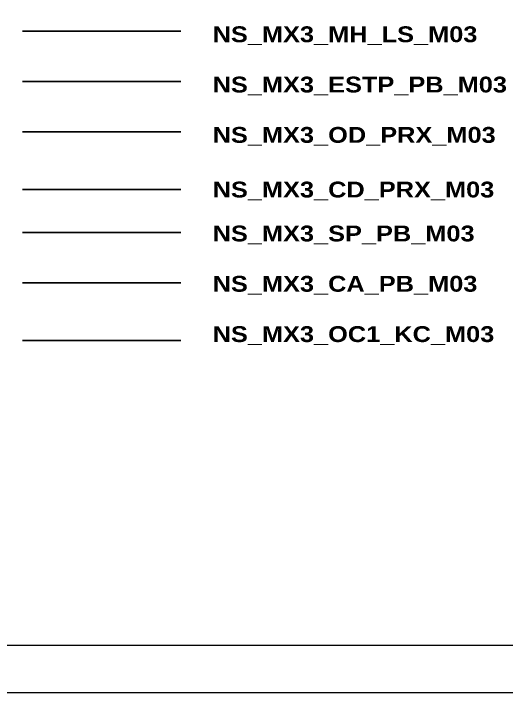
# Model space of a CAD drawing. Header units: centimetres. Extents: x 17259 to 54652, y 10858 to 53453.
# Drawn here: x 20335 to 21890, y 34618 to 36759 of the extents above; entities that cross this region are included whole.
import ezdxf
from ezdxf.enums import TextEntityAlignment as Align

# ---------------------------------------------------------------- set-up
doc = ezdxf.new("R2010")
doc.units = ezdxf.units.CM
doc.header["$MEASUREMENT"] = 0
doc.layers.add('Etiket-Line-L', color=7, linetype='Continuous')
doc.layers.add('EtIket-Line-S', color=2, linetype='Continuous')
doc.styles.add('Bold', font='ariblk.ttf', dxfattribs={"height": 25.4})

# ---------------------------------------------------------------- blocks, each defined once
blk = doc.blocks.new('x5 Out Line')
at = {"lineweight": 15}
blk.add_lwpolyline([(395.8, 9.65), (395.8, 277.06), (9.65, 277.06), (9.65, 9.65)], close=True, dxfattribs=at)
at = {"layer": 'EtIket-Line-S', "lineweight": 9, "ltscale": 0.5}
blk.add_lwpolyline([(0, 0), (405.45, 0), (405.45, 286.71), (0, 286.71)], close=True, dxfattribs=at)

msp = doc.modelspace()

# ---------------------------------------------------------------- linework, layer by layer
at = {"color": 146, "ltscale": 50, "true_color": 0x105689}
for p, q in [((20362.9, 36702.8), (20862.9, 36702.8)), ((20362.9, 36544.2), (20862.9, 36544.2)), ((20362.9, 36385.5), (20862.9, 36385.5)), ((20362.9, 36203.6), (20862.9, 36203.6)), ((20362.9, 36068.2), (20862.9, 36068.2)), ((20362.9, 35909.6), (20862.9, 35909.6)), ((20362.9, 35727.7), (20862.9, 35727.7))]:
    msp.add_line(p, q, dxfattribs=at)

# ---------------------------------------------------------------- block references
at = {"layer": 'Etiket-Line-L', "lineweight": 0, "xscale": 15.48351216233742, "yscale": 15.48351216233742, "zscale": 15.48351216233742}
msp.add_blockref('x5 Out Line', (17260.9, 34617.7), dxfattribs=at)

# ---------------------------------------------------------------- texts
at = {"ltscale": 500, "style": 'Bold'}
for s, p in [('NS_MX3_MH_LS_M03', (20962.9, 36693.3)), ('NS_MX3_ESTP_PB_M03', (20962.9, 36534.7)), ('NS_MX3_OD_PRX_M03', (20962.9, 36376)), ('NS_MX3_CD_PRX_M03', (20962.9, 36203.6)), ('NS_MX3_SP_PB_M03', (20962.9, 36065)), ('NS_MX3_CA_PB_M03', (20962.9, 35906.4)), ('NS_MX3_OC1_KC_M03', (20962.9, 35747.7))]:
    msp.add_text(s, height=50, dxfattribs=at).set_placement(p, align=Align.MIDDLE_LEFT)

doc.saveas('drawing.dxf')
